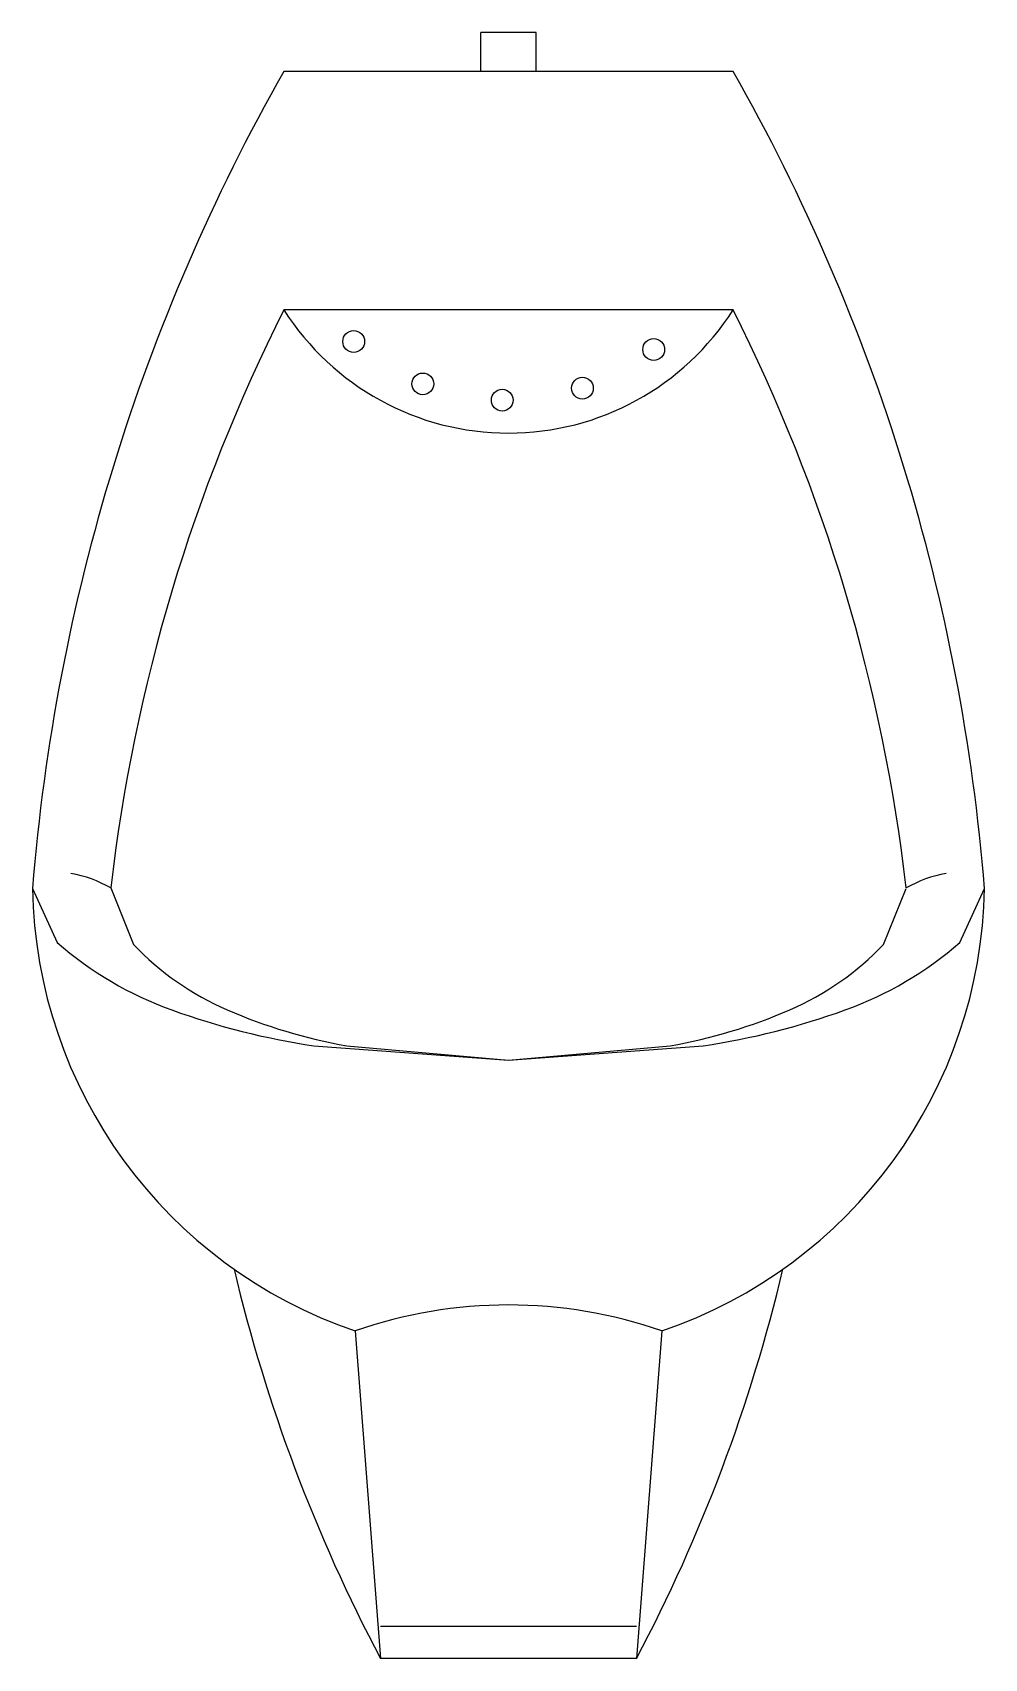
# Model space of a CAD drawing. Header units: metres. Extents: x -0.165 to 0.165, y 0 to 0.563.
import ezdxf

# ---------------------------------------------------------------- set-up
doc = ezdxf.new("R2010")
doc.units = ezdxf.units.M

msp = doc.modelspace()

# ---------------------------------------------------------------- linework, layer by layer
for p, q in [((-0.00961926048830719, 0.5500000000000114), (-0.00961926048830719, 0.5634587103882325)), ((0.00961926048830719, 0.5500000000000114), (0.00961926048830719, 0.5634587103882325)), ((0.07785528863942659, 0.5500000000000114), (-0.07785528863942659, 0.5500000000000114)), ((0.07785528863942659, 0.4673301071533444), (-0.07785528863942659, 0.4673301071533444)), ((-0.164999999999992, 0.2668135787849337), (-0.1564967488091895, 0.2481331977578805)), ((-0.1378787099960732, 0.2670032571931813), (-0.1300246321074781, 0.2474297338723375)), ((0.1300246321074781, 0.2474297338723375), (0.1378025995805956, 0.2668135787849337)), ((0.1564967488091895, 0.2481331977578805), (0.164999999999992, 0.2668135787849337)), ((-0.0674688557327272, 0.212309129072338), (0, 0.2072966756713583)), ((-0.05607730771365027, 0.212286148718448), (0, 0.2072966756713583)), ((0, 0.2072966756713583), (0.0674688557327272, 0.212309129072338)), ((0, 0.2072966756713583), (0.05607730771365027, 0.212286148718448)), ((-0.05314811105657213, 0.1135182490909301), (-0.04437125380781026, 0)), ((0.05314811105657213, 0.1135182490909301), (0.04437125380781026, 0)), ((0.04437125380781026, 0.01111615854296133), (-0.04437125380781026, 0.01111615854296133)), ((0.04437125380781026, 0), (-0.04437125380781026, 0))]:
    msp.add_line(p, q)
msp.add_lwpolyline([(0.00961926048830719, 0.5634587103882325), (-0.00961926048830719, 0.5634587103882325)])
for centre in [(-0.05366353875672303, 0.4563928374370221), (0.0503311783225513, 0.4535966550257626), (-0.02971108920209531, 0.4416916410213503), (-0.002175043800718868, 0.4360692554625132), (0.02562334398325561, 0.440203823436434)]:
    msp.add_circle(centre, 0.003775563712637653)
for centre, radius, start, end in [((0.5156753648359143, 0.2123516339171658), 0.6828506833366138, 150.3652707089913, 175.4254166762895), ((-0.5156753648359143, 0.2123516339171658), 0.682850683336609, 4.574583323708866, 29.63472929100872), ((0.4545678910695301, 0.1986457554072842), 0.596377165193803, 153.2224630220136, 173.4182196362913), ((0, 0.5169627850764016), 0.0923301071533135, 212.5174747269533, 327.4825252730467), ((-0.4545678910695301, 0.1986457554072842), 0.5963771651938017, 6.581780363708659, 26.77753697798644), ((-0.1591571290452691, 0.2304168551933685), 0.04232417664320345, 59.81798922382971, 79.88212625505396), ((0.1591571290452691, 0.2304168551933685), 0.04232417664320474, 100.1178737449461, 120.1820107761703), ((0, 0.2697517641390448), 0.1650261583300432, 181.0201686648841, 251.2125275026974), ((0, 0.2697517641390448), 0.1650261583300393, 288.7874724973026, 358.9798313351159), ((-0.07410101232812849, 0.3427509602456951), 0.1254654469105217, 228.9497602205163, 250.1651949065534), ((0.07410101232812849, 0.3427509602456951), 0.1254654469105218, 289.8348050934466, 311.0502397794838), ((-0.05775262863619446, 0.3165601886117599), 0.1000113106515086, 223.7272648649142, 246.5856036991749), ((0.05775262863619446, 0.3165601886117599), 0.1000113106515088, 293.4143963008251, 316.2727351350858), ((-0.02950879385193161, 0.466374933665719), 0.2568859656767467, 250.1651949065276, 261.5022780366596), ((-0.0229636122232364, 0.3968974744319382), 0.1875576135770698, 246.5856036992121, 259.831005064603), ((0.0229636122232364, 0.3968974744319382), 0.1875576135770666, 280.1689949353971, 293.4143963007879), ((0.02950879385193161, 0.466374933665719), 0.256885965676749, 278.4977219633388, 289.8348050934724), ((0.4581301871871233, 0.2660659643993313), 0.568593699941993, 193.3370994055621, 207.900458363466), ((-0.4581301871871233, 0.2660659643993313), 0.5685936999419928, 332.099541636534, 346.6629005944379), ((0, -0.03893986626505352), 0.1614564914977953, 70.78103902122642, 109.2189609787736)]:
    msp.add_arc(centre, radius, start, end)

doc.saveas('drawing.dxf')
